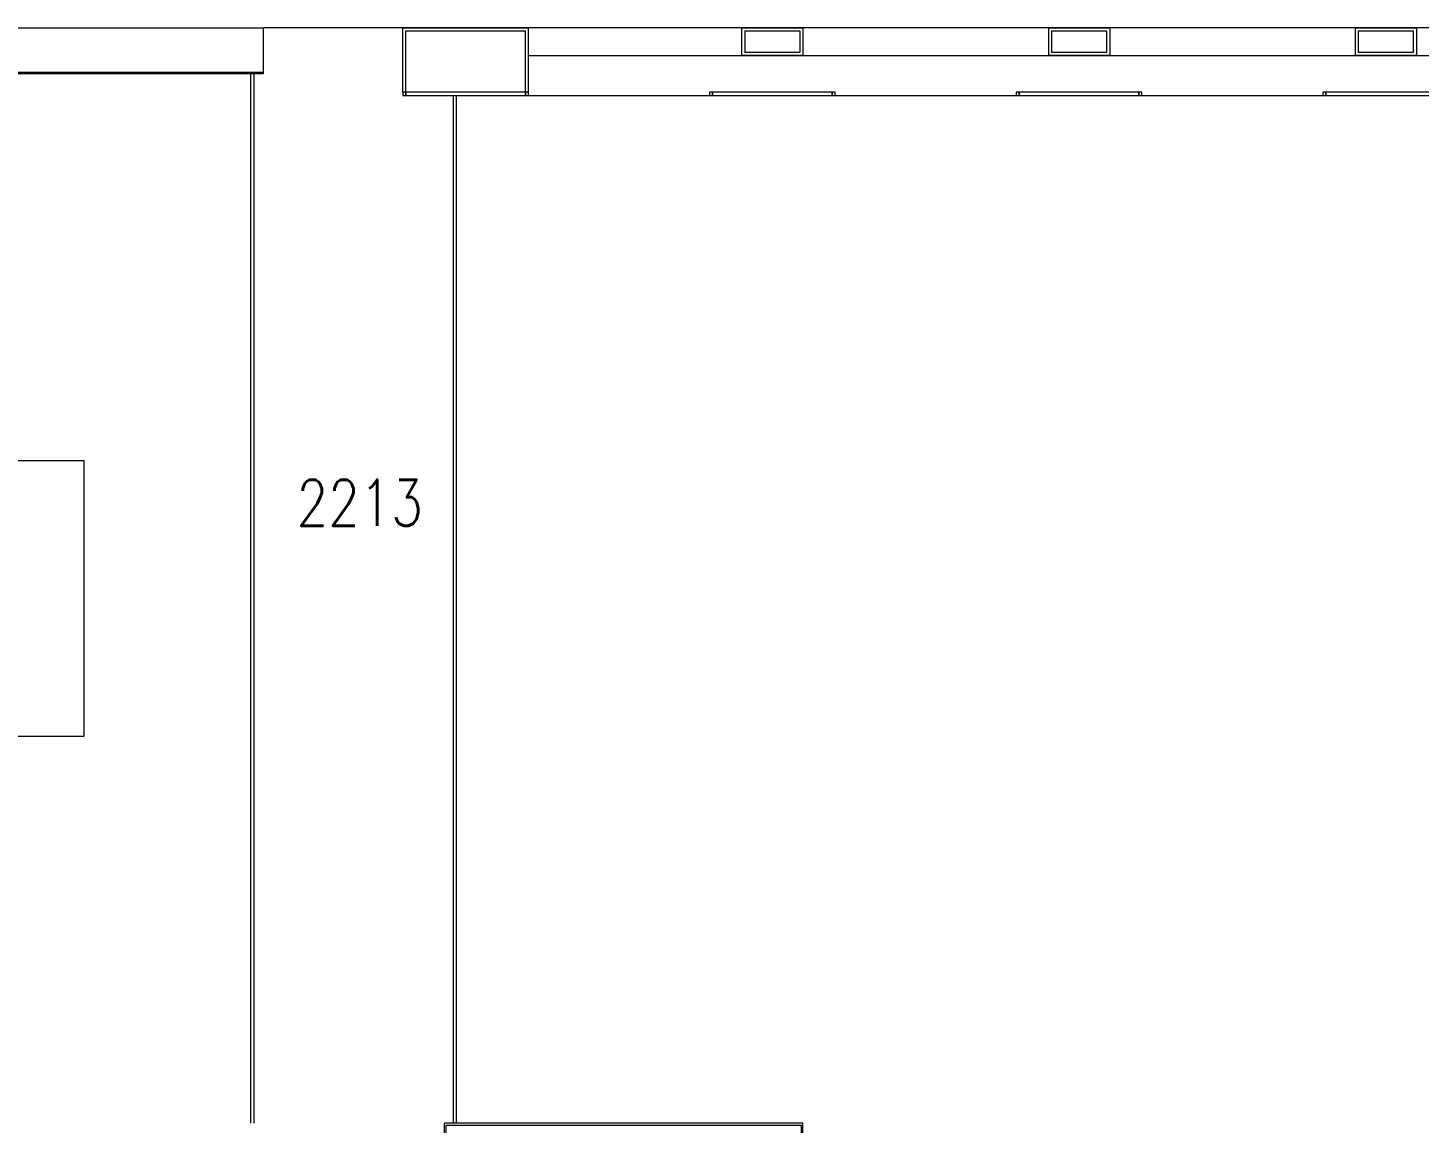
# Model space of a CAD drawing. Header units: inches. Extents: x 342932 to 557958, y 80625 to 242727.
# Drawn here: x 370744 to 393428, y 174627 to 192477 of the extents above; entities that cross this region are included whole.
import ezdxf
from ezdxf.enums import TextEntityAlignment as Align

# ---------------------------------------------------------------- set-up
doc = ezdxf.new("R2010")
doc.units = ezdxf.units.IN
doc.header["$MEASUREMENT"] = 0
doc.linetypes.add('First Floor$0$HIDDEN', pattern=[0.375, 0.25, -0.125])
for name, color, linetype, lineweight in [('First Floor$0$A-G22-M-Overhead-Floors', 251, 'First Floor$0$HIDDEN', 5), ('First Floor$0$A-G250-G-Walls-Art-Structure', 7, 'Continuous', 15), ('First Floor$0$A-G312-M-Wall-Cladding-Panel', 7, 'Continuous', 9), ('First Floor$0$A-G312-M-Wall-Finish-Plaster', 7, 'Continuous', 15), ('First Floor$0$A-G321-M-Window', 251, 'Continuous', 9), ('First Floor$0$Z-Z001-S-Room-Name-Identification-250', 7, 'Continuous', 15)]:
    doc.layers.add(name, color=color, linetype=linetype, lineweight=lineweight)
doc.styles.add('First Floor$0$Tag-RomanS', font='romans.shx', dxfattribs={"width": 0.8})

# ---------------------------------------------------------------- blocks, each defined once
blk = doc.blocks.new('First Floor$0$tag-roomname')
at = {"lineweight": 18, "ltscale": 0.01, "style": 'First Floor$0$Tag-RomanS', "width": 0.8}
blk.add_attdef('ROOM_NO_2', text='', height=3, dxfattribs=at).set_placement((0, 1.612), align=Align.MIDDLE_CENTER)
at = {"linetype": 'ByBlock', "lineweight": 15, "ltscale": 0.01, "style": 'First Floor$0$Tag-RomanS', "width": 0.8, "flags": 1}
for tag, p in [('ROOM_NAME_1', (0, -2.288)), ('ROOM_NAME_2', (0, -5.744))]:
    blk.add_attdef(tag, text='', height=2.5, dxfattribs=at).set_placement(p, align=Align.MIDDLE_CENTER)

msp = doc.modelspace()

# ---------------------------------------------------------------- linework, layer by layer
at = {"layer": 'First Floor$0$A-G22-M-Overhead-Floors'}
msp.add_line((461182.3, 192476.5, 0), (374582.1, 192476.5, 0), dxfattribs=at)
at = {"layer": 'First Floor$0$A-G250-G-Walls-Art-Structure'}
for p, q in [((376857, 191426.6, 0), (376856.9, 192476.5, 0)), ((376856.9, 192476.5, 0), (378907.1, 192476.5, 0)), ((376906.9, 192426.5, 0), (378857.1, 192426.5, 0)), ((376907, 191426.6, 0), (376906.9, 192426.5, 0)), ((378857.2, 191426.6, 0), (378857.1, 192426.5, 0)), ((378907.2, 191426.6, 0), (378907.1, 192476.5, 0)), ((382382.1, 192476.5, 0), (383382.1, 192476.5, 0)), ((382382.1, 192476.5, 0), (382382.1, 192026.5, 0)), ((382432.1, 192426.5, 0), (383332.1, 192426.5, 0)), ((382432.1, 192426.5, 0), (382432.1, 192076.5, 0)), ((383332.1, 192426.5, 0), (383332.1, 192076.5, 0)), ((383382.1, 192476.5, 0), (383382.1, 192026.5, 0)), ((387382.1, 192476.5), (388382.1, 192476.5)), ((387382.1, 192476.5), (387382.1, 192026.5)), ((387432.1, 192426.5), (388332.1, 192426.5)), ((387432.1, 192426.5), (387432.1, 192076.6)), ((388332.1, 192426.5), (388332.1, 192076.6)), ((388382.1, 192476.5), (388382.1, 192026.5)), ((392382.1, 192476.5, 0), (393382.1, 192476.5, 0)), ((392382.1, 192476.5, 0), (392382.1, 192026.5, 0)), ((392432.1, 192426.5, 0), (393332.1, 192426.5, 0)), ((392432.1, 192426.5, 0), (392432.1, 192076.5, 0)), ((393332.1, 192426.5, 0), (393332.1, 192076.5, 0)), ((393382.1, 192476.5, 0), (393382.1, 192026.5, 0)), ((378907.1, 192026.5, 0), (411857.2, 192026.5, 0)), ((383382.1, 192026.5, 0), (382382.1, 192026.5, 0)), ((383332.1, 192076.5, 0), (382432.1, 192076.5, 0)), ((388382.1, 192026.5), (387382.1, 192026.5)), ((388332.1, 192076.6), (387432.1, 192076.6)), ((393382.1, 192026.5, 0), (392382.1, 192026.5, 0)), ((393332.1, 192076.5, 0), (392432.1, 192076.5, 0)), ((378907.1, 191376.5), (381857.2, 191376.5)), ((383907.1, 191376.5), (386857.2, 191376.5)), ((388907.1, 191376.5), (391857.2, 191376.5))]:
    msp.add_line(p, q, dxfattribs=at)
at = {"layer": 'First Floor$0$A-G250-G-Walls-Art-Structure', "elevation": 0}
for points in [[(376907.2, 191426.7), (376857.2, 191426.7), (376857.1, 191376.5), (376907.1, 191376.5)], [(378907.2, 191426.6), (378857.2, 191426.6), (378857.1, 191376.5), (378907.1, 191376.5)], [(381907.2, 191426.6), (381857.2, 191426.6), (381857.1, 191376.5), (381907.1, 191376.5)], [(383907.2, 191426.6), (383857.2, 191426.6), (383857.1, 191376.5), (383907.1, 191376.5)], [(386907.2, 191426.6), (386857.2, 191426.6), (386857.1, 191376.4), (386907.1, 191376.4)], [(388907.2, 191426.5), (388857.2, 191426.5), (388857.1, 191376.4), (388907.1, 191376.4)], [(391907.2, 191426.6), (391857.2, 191426.6), (391857.1, 191376.5), (391907.1, 191376.5)]]:
    msp.add_lwpolyline(points, close=True, dxfattribs=at)
for points in [[(376907.1, 191426.5), (376907.1, 191426.5), (376907.1, 191376.5), (378857.1, 191376.5), (378857.1, 191426.5), (376907.1, 191426.5)], [(381907.1, 191426.5), (381907.1, 191426.5), (381907.1, 191376.5), (383857.1, 191376.5), (383857.1, 191426.5), (381907.1, 191426.5)], [(386907.1, 191426.5), (386907.1, 191426.5), (386907.1, 191376.4), (388857.1, 191376.4), (388857.1, 191426.4), (386907.1, 191426.5)], [(391907.1, 191426.5), (391907.1, 191426.5), (391907.1, 191376.5), (393857.1, 191376.5), (393857.1, 191426.5), (391907.1, 191426.5)]]:
    msp.add_lwpolyline(points, dxfattribs=at)
at = {"layer": 'First Floor$0$A-G312-M-Wall-Cladding-Panel'}
msp.add_lwpolyline([(367791, 191756.5), (374582.1, 191756.5), (374582.1, 191726.5), (367791, 191726.5)], close=True, dxfattribs=at)
msp.add_lwpolyline([(383382.1, 173226.5), (383382.1, 173401.5), (383352.1, 173401.5), (383352.1, 173256.5), (377562.1, 173256.5), (377562.1, 174596.5), (383352.1, 174596.5), (383352.1, 173551.5), (383382.1, 173551.5), (383382.1, 174626.5), (377532.1, 174626.5), (377532.1, 173226.5), (383382.1, 173226.5)], dxfattribs=at)
at = {"layer": 'First Floor$0$A-G312-M-Wall-Finish-Plaster'}
for p, q in [((361382.1, 192476.5), (374582.1, 192476.5, 0)), ((378382.1, 192476.5, 0), (377532.1, 192476.5, 0))]:
    msp.add_line(p, q, dxfattribs=at)
msp.add_lwpolyline([(374582.1, 192476.5), (374582.1, 191756.5)], dxfattribs=at)
at = {"layer": 'First Floor$0$A-G321-M-Window'}
for p, q in [((374382.1, 174626.5), (374382.1, 191726.5, 0)), ((374432.1, 174626.5), (374432.1, 191726.5, 0)), ((377682.1, 174626.5, 0), (377682.1, 191376.5, 0)), ((377732.1, 174626.5, 0), (377732.1, 191376.5, 0))]:
    msp.add_line(p, q, dxfattribs=at)
msp.add_lwpolyline([(367779.1, 185426.4), (371657.1, 185426.4), (371657.1, 180926.4), (367779.1, 180926.4)], dxfattribs=at)

# ---------------------------------------------------------------- block references
at = {"layer": 'First Floor$0$Z-Z001-S-Room-Name-Identification-250'}
ref = msp.add_blockref('First Floor$0$tag-roomname', (376154.5, 184333.5), dxfattribs=dict(at, xscale=250, yscale=250, zscale=250))
ref.add_attrib('ROOM_NO_2', '2213', dxfattribs={"layer": '0', "lineweight": 18, "ltscale": 0.01, "height": 750, "style": 'First Floor$0$Tag-RomanS', "width": 0.8}).set_placement((376154.5, 184736.4), align=Align.MIDDLE_CENTER)

doc.saveas('drawing.dxf')
